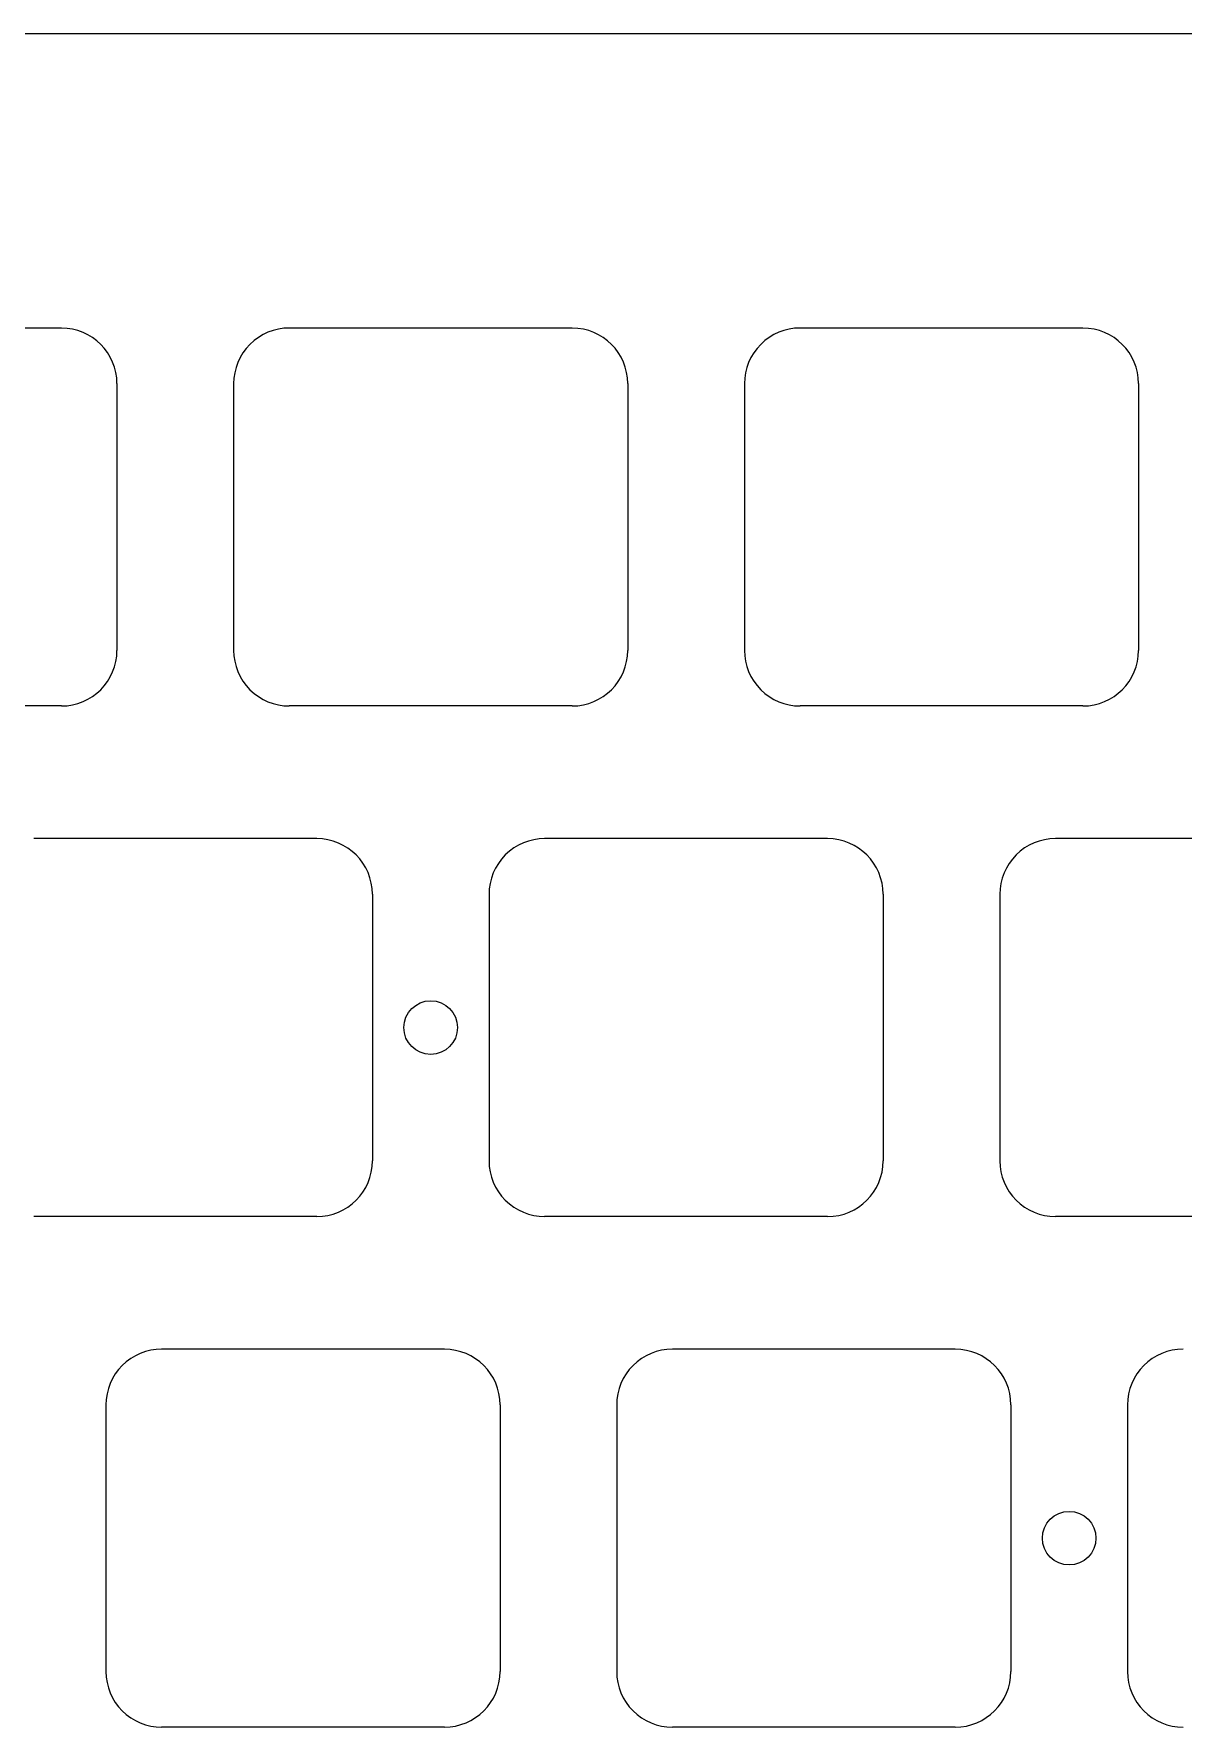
# Model space of a CAD drawing. Header units: millimetres. Extents: x -10 to 277, y -95 to 18.
# Drawn here: x 80.4 to 123.3, y -45.2 to 18 of the extents above; entities that cross this region are included whole.
import ezdxf

# ---------------------------------------------------------------- set-up
doc = ezdxf.new("R2010")
doc.units = ezdxf.units.MM
doc.header["$MEASUREMENT"] = 0
doc.layers.add('Edge.Cuts', color=53, linetype='CONTINUOUS')

msp = doc.modelspace()

# ---------------------------------------------------------------- linework, layer by layer
at = {"layer": 'Edge.Cuts', "linetype": 'Continuous'}
for p, q in [((209.475, 18.026), (57.225, 18.026)), ((81.475, 7.05), (70.925, 7.05)), ((100.525, 7.05), (89.975, 7.05)), ((119.575, 7.05), (109.025, 7.05)), ((83.55, 4.975), (83.55, -4.975)), ((87.9, 4.975), (87.9, -4.975)), ((102.6, 4.975), (102.6, -4.975)), ((106.95, 4.975), (106.95, -4.975)), ((121.65, 4.975), (121.65, -4.975)), ((81.475, -7.05), (70.925, -7.05)), ((100.525, -7.05), (89.975, -7.05)), ((119.575, -7.05), (109.025, -7.05)), ((91, -12), (80.45, -12)), ((110.05, -12), (99.5, -12)), ((129.1, -12), (118.55, -12)), ((93.075, -14.075), (93.075, -24.025)), ((97.425, -14.075), (97.425, -24.025)), ((112.125, -14.075), (112.125, -24.025)), ((116.475, -14.075), (116.475, -24.025)), ((91, -26.1), (80.45, -26.1)), ((110.05, -26.1), (99.5, -26.1)), ((129.1, -26.1), (118.55, -26.1)), ((95.7625, -31.05), (85.2125, -31.05)), ((114.8125, -31.05), (104.2625, -31.05)), ((83.1375, -33.125), (83.1375, -43.075)), ((97.8375, -33.125), (97.8375, -43.075)), ((102.1875, -33.125), (102.1875, -43.075)), ((116.8875, -33.125), (116.8875, -43.075)), ((121.2375, -33.125), (121.2375, -43.075)), ((95.7625, -45.15), (85.2125, -45.15)), ((114.8125, -45.15), (104.2625, -45.15))]:
    msp.add_line(p, q, dxfattribs=at)
at = {"layer": 'Edge.Cuts'}
for centre in [(95.25, -19.05), (119.0625, -38.1)]:
    msp.add_circle(centre, 1, dxfattribs=at)
for centre, radius, start, end in [((81.474972, 4.974985), 2.075015, 0.00041418, 89.99922686), ((89.974972, 4.974985), 2.074972, 89.99922686, 179.99958581), ((100.524972, 4.974985), 2.075015, 0.00041418, 89.99922686), ((109.024972, 4.974985), 2.074972, 89.99922686, 179.99958581), ((119.574972, 4.974985), 2.075015, 0.00041418, 89.99922686), ((81.474972, -4.975015), 2.075028, 270.00077315, 0.00041418), ((89.974972, -4.975015), 2.074985, 179.99958581, 270.00077315), ((100.524972, -4.975015), 2.075028, 270.00077315, 0.00041418), ((109.024972, -4.975015), 2.074985, 179.99958581, 270.00077315), ((119.574972, -4.975015), 2.075028, 270.00077315, 0.00041418), ((90.999972, -14.075015), 2.075015, 0.00041418, 89.99922686), ((99.499972, -14.075015), 2.074972, 89.99922686, 179.99958581), ((110.049972, -14.075015), 2.075015, 0.00041418, 89.99922686), ((118.549972, -14.075015), 2.074972, 89.99922686, 179.99958581), ((90.999972, -24.025015), 2.075028, 270.00077315, 0.00041418), ((99.499972, -24.025015), 2.074985, 179.99958581, 270.00077315), ((110.049972, -24.025015), 2.075028, 270.00077315, 0.00041418), ((118.549972, -24.025015), 2.074985, 179.99958581, 270.00077315), ((85.212472, -33.125015), 2.074972, 89.99922686, 179.99958581), ((95.762472, -33.125015), 2.075015, 0.00041418, 89.99922686), ((104.262472, -33.125015), 2.074972, 89.99922686, 179.99958581), ((114.812472, -33.125015), 2.075015, 0.00041418, 89.99922686), ((123.312472, -33.125015), 2.074972, 89.99922686, 179.99958581), ((85.212472, -43.075015), 2.074985, 179.99958581, 270.00077315), ((95.762472, -43.075015), 2.075028, 270.00077315, 0.00041418), ((104.262472, -43.075015), 2.074985, 179.99958581, 270.00077315), ((114.812472, -43.075015), 2.075028, 270.00077315, 0.00041418), ((123.312472, -43.075015), 2.074985, 179.99958581, 270.00077315)]:
    msp.add_arc(centre, radius, start, end, dxfattribs=at)

doc.saveas('drawing.dxf')
